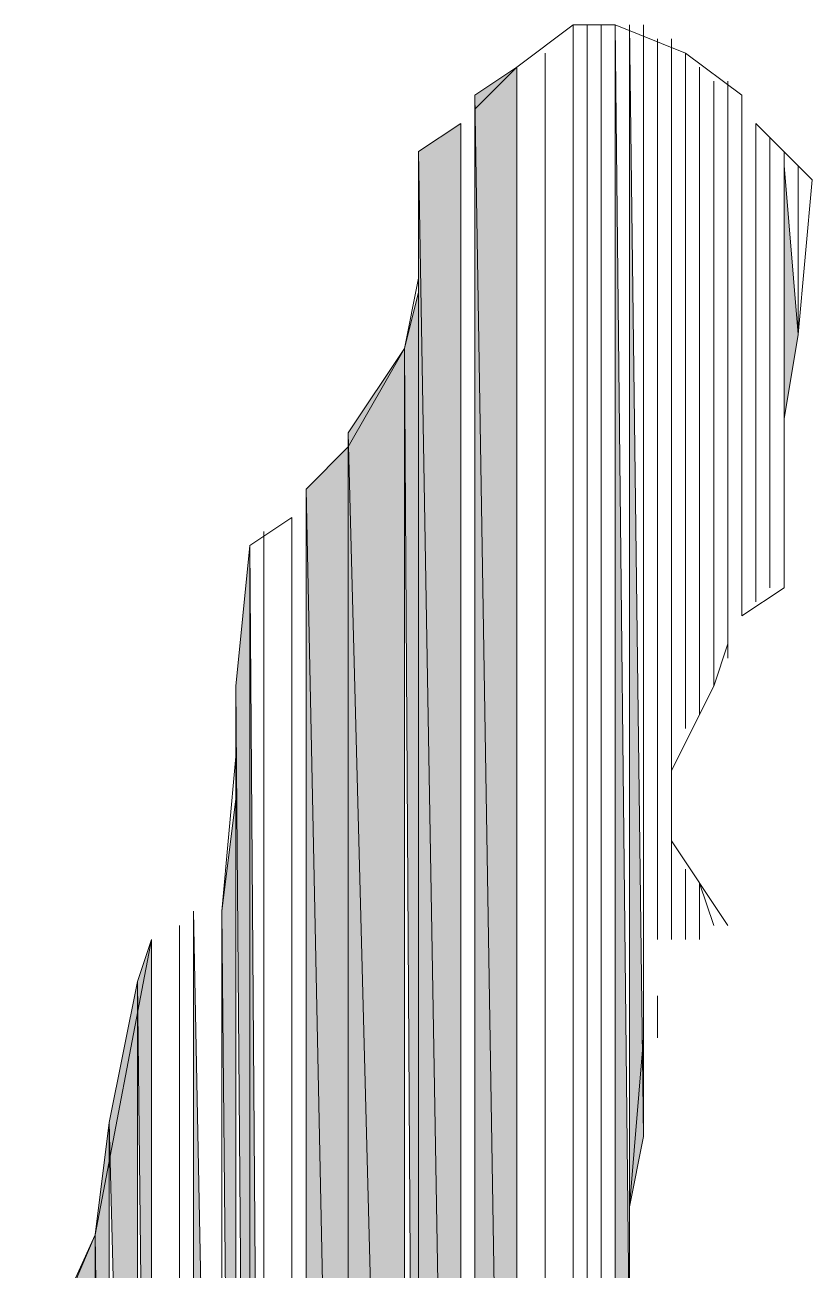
# Model space of a CAD drawing. Header units: millimetres. Extents: x -30643 to 86172, y -19411 to 63186.
# Drawn here: x 82264.8 to 82304.2, y -1691 to -1628.7 of the extents above; entities that cross this region are included whole.
import ezdxf

# ---------------------------------------------------------------- set-up
doc = ezdxf.new("R2010")
doc.units = ezdxf.units.MM

msp = doc.modelspace()

# ---------------------------------------------------------------- hatches: boundary and pattern name
h = msp.add_hatch(color=0)
h.dxf.hatch_style = 2
h.paths.add_polyline_path([(82294.388, -1700.474), (82294.388, -1697.659), (82294.388, -1628.699)])
h = msp.add_hatch(color=0)
h.dxf.hatch_style = 2
h.paths.add_polyline_path([(82294.388, -1697.659), (82295.091, -1695.548), (82294.388, -1628.699)])
h = msp.add_hatch(color=0)
h.dxf.hatch_style = 2
h.paths.add_polyline_path([(82295.091, -1695.548), (82295.091, -1692.03), (82295.091, -1628.699)])
h = msp.add_hatch(color=0)
h.dxf.hatch_style = 2
h.paths.add_polyline_path([(82295.091, -1692.03), (82295.091, -1688.512), (82295.091, -1628.699)])
h = msp.add_hatch(color=0)
h.dxf.hatch_style = 2
h.paths.add_polyline_path([(82295.091, -1687.808), (82295.795, -1684.289), (82295.091, -1628.699)])
h = msp.add_hatch(color=0)
h.dxf.hatch_style = 2
h.paths.add_polyline_path([(82289.462, -1761.694), (82289.462, -1630.81), (82287.351, -1632.217)])
h = msp.add_hatch(color=0)
h.dxf.hatch_style = 2
h.paths.add_polyline_path([(82287.351, -1760.287), (82289.462, -1761.694), (82287.351, -1632.217)])
h = msp.add_hatch(color=0)
h.dxf.hatch_style = 2
h.paths.add_polyline_path([(82286.647, -1758.879), (82286.647, -1633.624), (82284.536, -1635.032)])
h = msp.add_hatch(color=0)
h.dxf.hatch_style = 2
h.paths.add_polyline_path([(82284.536, -1757.472), (82286.647, -1758.879), (82284.536, -1635.032)])
h = msp.add_hatch(color=0)
h.dxf.hatch_style = 2
h.paths.add_polyline_path([(82302.832, -1656.846), (82302.832, -1648.402), (82302.832, -1635.032)])
h = msp.add_hatch(color=0)
h.dxf.hatch_style = 2
h.paths.add_polyline_path([(82302.832, -1648.402), (82303.536, -1644.18), (82302.832, -1635.735)])
h = msp.add_hatch(color=0)
h.dxf.hatch_style = 2
h.paths.add_polyline_path([(82284.536, -1757.472), (82284.536, -1642.069), (82283.833, -1644.883)])
h = msp.add_hatch(color=0)
h.dxf.hatch_style = 2
h.paths.add_polyline_path([(82283.833, -1756.768), (82283.833, -1644.883), (82281.018, -1649.105)])
h = msp.add_hatch(color=0)
h.dxf.hatch_style = 2
h.paths.add_polyline_path([(82281.018, -1754.657), (82283.833, -1756.768), (82281.018, -1649.105)])
h = msp.add_hatch(color=0)
h.dxf.hatch_style = 2
h.paths.add_polyline_path([(82281.018, -1753.954), (82281.018, -1649.809), (82278.907, -1651.92)])
h = msp.add_hatch(color=0)
h.dxf.hatch_style = 2
h.paths.add_polyline_path([(82278.907, -1752.546), (82281.018, -1753.954), (82278.907, -1651.92)])
h = msp.add_hatch(color=0)
h.dxf.hatch_style = 2
h.paths.add_polyline_path([(82276.092, -1747.62), (82276.092, -1654.735), (82275.388, -1661.772)])
h = msp.add_hatch(color=0)
h.dxf.hatch_style = 2
h.paths.add_polyline_path([(82276.092, -1747.62), (82276.796, -1749.731), (82276.092, -1654.735)])
h = msp.add_hatch(color=0)
h.dxf.hatch_style = 2
h.paths.add_polyline_path([(82275.388, -1746.917), (82275.388, -1661.772), (82275.388, -1665.29)])
h = msp.add_hatch(color=0)
h.dxf.hatch_style = 2
h.paths.add_polyline_path([(82275.388, -1746.917), (82275.388, -1665.29), (82275.388, -1667.401)])
h = msp.add_hatch(color=0)
h.dxf.hatch_style = 2
h.paths.add_polyline_path([(82297.202, -1674.438), (82297.202, -1668.808), (82297.202, -1665.994)])
h = msp.add_hatch(color=0)
h.dxf.hatch_style = 2
h.paths.add_polyline_path([(82275.388, -1746.213), (82275.388, -1667.401), (82274.685, -1673.031)])
h = msp.add_hatch(color=0)
h.dxf.hatch_style = 2
h.paths.add_polyline_path([(82273.277, -1740.584), (82274.685, -1745.51), (82273.277, -1673.031)])
h = msp.add_hatch(color=0)
h.dxf.hatch_style = 2
h.paths.add_polyline_path([(82271.166, -1739.176), (82271.166, -1674.438), (82270.463, -1676.549)])
h = msp.add_hatch(color=0)
h.dxf.hatch_style = 2
h.paths.add_polyline_path([(82295.795, -1683.586), (82295.795, -1680.771), (82295.795, -1675.845)])
h = msp.add_hatch(color=0)
h.dxf.hatch_style = 2
h.paths.add_polyline_path([(82270.463, -1738.473), (82270.463, -1676.549), (82269.055, -1683.586)])
h = msp.add_hatch(color=0)
h.dxf.hatch_style = 2
h.paths.add_polyline_path([(82269.055, -1738.473), (82269.055, -1683.586), (82268.352, -1689.215)])
h = msp.add_hatch(color=0)
h.dxf.hatch_style = 2
h.paths.add_polyline_path([(82268.352, -1737.769), (82268.352, -1689.215), (82266.241, -1694.141)])

# ---------------------------------------------------------------- linework, layer by layer
at = {"color": 0, "lineweight": 0}
for points in [[(82292.277, -1628.699), (82289.462, -1630.81)], [(82294.388, -1628.699), (82292.277, -1628.699)], [(82297.906, -1630.106), (82294.388, -1628.699)], [(82300.721, -1632.217), (82297.906, -1630.106)], [(82289.462, -1630.81), (82287.351, -1632.921)], [(82286.647, -1633.624), (82284.536, -1635.032)], [(82304.239, -1636.439), (82301.425, -1633.624)], [(82284.536, -1635.032), (82284.536, -1641.365)], [(82303.536, -1644.18), (82304.239, -1636.439)], [(82284.536, -1641.365), (82283.833, -1644.883)], [(82302.832, -1648.402), (82303.536, -1644.18)], [(82283.833, -1644.883), (82281.018, -1649.809)], [(82302.832, -1656.846), (82302.832, -1648.402)], [(82281.018, -1649.809), (82278.907, -1651.92)], [(82278.203, -1653.328), (82276.092, -1654.735)], [(82276.092, -1654.735), (82275.388, -1661.772)], [(82300.721, -1658.253), (82302.832, -1656.846)], [(82299.314, -1661.772), (82300.017, -1659.661)], [(82275.388, -1661.772), (82275.388, -1665.29)], [(82297.202, -1665.994), (82299.314, -1661.772)], [(82275.388, -1665.29), (82274.685, -1673.031)], [(82297.202, -1669.512), (82297.202, -1665.994)], [(82300.017, -1673.734), (82297.202, -1669.512)], [(82271.166, -1674.438), (82268.352, -1689.215)], [(82295.091, -1687.808), (82295.795, -1679.364)], [(82295.091, -1692.03), (82295.091, -1687.808)], [(82268.352, -1689.215), (82264.833, -1696.956)]]:
    msp.add_lwpolyline(points, dxfattribs=at)
for points in [[(82292.277, -1711.029), (82292.277, -1628.699)], [(82292.277, -1711.029), (82292.277, -1628.699)], [(82292.277, -1711.029), (82292.277, -1628.699)], [(82292.277, -1711.029), (82292.277, -1628.699)], [(82292.98, -1711.029), (82292.98, -1628.699)], [(82292.98, -1711.029), (82292.98, -1628.699)], [(82293.684, -1711.029), (82293.684, -1628.699)], [(82293.684, -1711.029), (82293.684, -1628.699)], [(82294.388, -1711.029), (82294.388, -1628.699)], [(82294.388, -1711.029), (82294.388, -1628.699)], [(82294.388, -1711.029), (82294.388, -1628.699)], [(82294.388, -1711.029), (82294.388, -1628.699)], [(82294.388, -1711.029), (82294.388, -1628.699)], [(82294.388, -1700.474), (82294.388, -1697.659), (82294.388, -1628.699)], [(82294.388, -1697.659), (82294.388, -1628.699)], [(82294.388, -1697.659), (82295.091, -1695.548), (82294.388, -1628.699)], [(82295.091, -1695.548), (82295.091, -1628.699)], [(82295.091, -1695.548), (82295.091, -1692.03), (82295.091, -1628.699)], [(82295.091, -1692.03), (82295.091, -1628.699)], [(82295.091, -1692.03), (82295.091, -1688.512), (82295.091, -1628.699)], [(82295.091, -1688.512), (82295.091, -1628.699)], [(82295.091, -1688.512), (82295.091, -1628.699)], [(82295.091, -1687.808), (82295.091, -1628.699)], [(82295.091, -1687.808), (82295.795, -1684.289), (82295.091, -1628.699)], [(82295.795, -1684.289), (82295.795, -1628.699)], [(82295.795, -1675.142), (82295.795, -1628.699)], [(82295.795, -1675.142), (82295.795, -1628.699)], [(82295.795, -1675.142), (82295.795, -1628.699)], [(82295.795, -1675.142), (82295.795, -1628.699)], [(82295.795, -1675.142), (82295.795, -1628.699)], [(82295.795, -1675.142), (82295.795, -1628.699)], [(82295.795, -1675.142), (82295.795, -1628.699)], [(82292.277, -1763.805), (82292.277, -1629.402)], [(82292.277, -1711.029), (82292.277, -1629.402)], [(82295.795, -1674.438), (82295.795, -1629.402)], [(82295.795, -1674.438), (82295.795, -1629.402)], [(82295.795, -1674.438), (82295.795, -1629.402)], [(82295.795, -1674.438), (82295.795, -1629.402)], [(82295.795, -1674.438), (82295.795, -1629.402)], [(82295.795, -1674.438), (82295.795, -1629.402)], [(82296.499, -1673.734), (82296.499, -1629.402)], [(82296.499, -1673.734), (82296.499, -1629.402)], [(82296.499, -1674.438), (82296.499, -1629.402)], [(82296.499, -1674.438), (82296.499, -1629.402)], [(82296.499, -1674.438), (82296.499, -1629.402)], [(82296.499, -1674.438), (82296.499, -1629.402)], [(82296.499, -1674.438), (82296.499, -1629.402)], [(82296.499, -1674.438), (82296.499, -1629.402)], [(82297.202, -1674.438), (82297.202, -1629.402)], [(82297.202, -1665.994), (82297.202, -1629.402)], [(82297.202, -1665.29), (82297.202, -1629.402)], [(82297.202, -1665.29), (82297.202, -1629.402)], [(82297.202, -1665.29), (82297.202, -1629.402)], [(82297.202, -1665.29), (82297.202, -1629.402)], [(82297.202, -1665.29), (82297.202, -1629.402)], [(82297.202, -1665.29), (82297.202, -1629.402)], [(82297.202, -1665.29), (82297.202, -1629.402)], [(82297.202, -1665.29), (82297.202, -1629.402)], [(82297.202, -1665.29), (82297.202, -1629.402)], [(82297.202, -1665.29), (82297.202, -1629.402)], [(82290.869, -1763.101), (82290.869, -1630.106)], [(82290.869, -1763.101), (82290.869, -1630.106)], [(82297.906, -1663.883), (82297.906, -1630.106)], [(82297.906, -1663.883), (82297.906, -1630.106)], [(82297.906, -1663.883), (82297.906, -1630.106)], [(82297.906, -1663.883), (82297.906, -1630.106)], [(82289.462, -1761.694), (82289.462, -1630.81), (82287.351, -1632.217)], [(82289.462, -1761.694), (82289.462, -1630.81)], [(82298.61, -1663.179), (82298.61, -1630.81)], [(82298.61, -1663.179), (82298.61, -1630.81)], [(82299.314, -1661.772), (82299.314, -1631.514)], [(82299.314, -1661.772), (82299.314, -1631.514)], [(82300.017, -1660.364), (82300.017, -1631.514)], [(82300.017, -1660.364), (82300.017, -1631.514)], [(82300.017, -1659.661), (82300.017, -1631.514)], [(82300.017, -1659.661), (82300.017, -1631.514)], [(82287.351, -1760.287), (82287.351, -1632.217)], [(82287.351, -1760.287), (82289.462, -1761.694), (82287.351, -1632.217)], [(82300.017, -1658.957), (82300.017, -1632.217)], [(82300.017, -1658.957), (82300.017, -1632.217)], [(82300.721, -1658.253), (82300.721, -1632.217)], [(82300.721, -1658.253), (82300.721, -1632.217)], [(82287.351, -1759.583), (82287.351, -1632.921)], [(82287.351, -1759.583), (82287.351, -1632.921)], [(82300.721, -1658.253), (82300.721, -1632.921)], [(82300.721, -1658.253), (82300.721, -1632.921)], [(82286.647, -1758.879), (82286.647, -1633.624), (82284.536, -1635.032)], [(82286.647, -1758.879), (82286.647, -1633.624)], [(82301.425, -1657.549), (82301.425, -1633.624)], [(82301.425, -1657.549), (82301.425, -1633.624)], [(82302.128, -1656.846), (82302.128, -1634.328)], [(82302.128, -1656.846), (82302.128, -1634.328)], [(82284.536, -1641.365), (82284.536, -1635.032)], [(82284.536, -1757.472), (82286.647, -1758.879), (82284.536, -1635.032)], [(82302.832, -1656.846), (82302.832, -1635.032)], [(82302.832, -1656.846), (82302.832, -1648.402), (82302.832, -1635.032)], [(82302.832, -1648.402), (82302.832, -1635.735)], [(82302.832, -1648.402), (82303.536, -1644.18), (82302.832, -1635.735)], [(82303.536, -1644.18), (82303.536, -1635.735)], [(82303.536, -1644.18), (82304.239, -1636.439)], [(82284.536, -1757.472), (82284.536, -1641.365)], [(82284.536, -1757.472), (82284.536, -1642.069), (82283.833, -1644.883)], [(82284.536, -1757.472), (82284.536, -1642.069)], [(82283.833, -1756.768), (82283.833, -1644.883), (82281.018, -1649.105)], [(82283.833, -1756.768), (82283.833, -1644.883)], [(82281.018, -1754.657), (82281.018, -1649.105)], [(82281.018, -1754.657), (82283.833, -1756.768), (82281.018, -1649.105)], [(82281.018, -1753.954), (82281.018, -1649.809), (82278.907, -1651.92)], [(82281.018, -1753.954), (82281.018, -1649.809)], [(82278.907, -1752.546), (82278.907, -1651.92)], [(82278.907, -1752.546), (82281.018, -1753.954), (82278.907, -1651.92)], [(82278.203, -1751.139), (82278.203, -1653.328)], [(82278.203, -1751.139), (82278.203, -1653.328)], [(82276.796, -1749.731), (82276.796, -1654.031)], [(82276.796, -1749.731), (82276.796, -1654.031)], [(82276.092, -1747.62), (82276.092, -1654.735), (82275.388, -1661.772)], [(82276.092, -1747.62), (82276.796, -1749.731), (82276.092, -1654.735)], [(82275.388, -1746.917), (82275.388, -1661.772), (82275.388, -1665.29)], [(82275.388, -1746.917), (82275.388, -1661.772)], [(82275.388, -1746.917), (82275.388, -1665.29), (82275.388, -1667.401)], [(82275.388, -1746.917), (82275.388, -1665.29)], [(82297.202, -1674.438), (82297.202, -1665.994)], [(82297.202, -1674.438), (82297.202, -1668.808), (82297.202, -1665.994)], [(82275.388, -1746.213), (82275.388, -1667.401), (82274.685, -1673.031)], [(82275.388, -1746.213), (82275.388, -1667.401)], [(82297.202, -1674.438), (82297.202, -1668.808)], [(82297.202, -1674.438), (82297.202, -1669.512)], [(82297.202, -1674.438), (82297.202, -1669.512)], [(82297.202, -1674.438), (82297.202, -1669.512)], [(82297.202, -1674.438), (82297.202, -1669.512)], [(82297.202, -1674.438), (82297.202, -1669.512)], [(82297.202, -1674.438), (82297.202, -1669.512)], [(82297.202, -1674.438), (82297.202, -1670.216)], [(82297.202, -1674.438), (82297.202, -1670.216)], [(82297.906, -1674.438), (82297.906, -1670.919)], [(82297.906, -1674.438), (82297.906, -1670.919)], [(82297.906, -1674.438), (82297.906, -1670.919)], [(82297.906, -1674.438), (82297.906, -1670.919)], [(82298.61, -1674.438), (82298.61, -1671.623)], [(82298.61, -1674.438), (82298.61, -1671.623)], [(82299.314, -1673.734), (82298.61, -1671.623)], [(82273.277, -1740.584), (82273.277, -1673.031)], [(82273.277, -1740.584), (82274.685, -1745.51), (82273.277, -1673.031)], [(82274.685, -1745.51), (82274.685, -1673.031)], [(82274.685, -1745.51), (82274.685, -1673.031)], [(82272.574, -1739.88), (82272.574, -1673.734)], [(82272.574, -1739.88), (82272.574, -1673.734)], [(82273.277, -1739.88), (82273.277, -1673.734)], [(82273.277, -1739.88), (82273.277, -1673.734)], [(82271.166, -1739.176), (82271.166, -1674.438), (82270.463, -1676.549)], [(82271.166, -1739.176), (82271.166, -1674.438)], [(82295.795, -1684.289), (82295.795, -1675.142)], [(82295.795, -1683.586), (82295.795, -1675.845)], [(82295.795, -1683.586), (82295.795, -1680.771), (82295.795, -1675.845)], [(82270.463, -1738.473), (82270.463, -1676.549), (82269.055, -1683.586)], [(82270.463, -1738.473), (82270.463, -1676.549)], [(82295.795, -1680.771), (82295.795, -1676.549)], [(82295.795, -1680.771), (82295.795, -1676.549)], [(82295.795, -1680.067), (82295.795, -1676.549)], [(82295.795, -1680.067), (82295.795, -1676.549)], [(82295.795, -1679.364), (82295.795, -1676.549)], [(82295.795, -1679.364), (82295.795, -1676.549)], [(82295.795, -1679.364), (82295.795, -1676.549)], [(82295.795, -1679.364), (82295.795, -1676.549)], [(82295.795, -1679.364), (82295.795, -1676.549)], [(82295.795, -1679.364), (82295.795, -1676.549)], [(82296.499, -1679.364), (82296.499, -1677.253)], [(82296.499, -1679.364), (82296.499, -1677.253)], [(82296.499, -1679.364), (82296.499, -1677.253)], [(82296.499, -1679.364), (82296.499, -1677.253)], [(82296.499, -1679.364), (82296.499, -1677.253)], [(82296.499, -1679.364), (82296.499, -1677.253)], [(82269.055, -1738.473), (82269.055, -1683.586), (82268.352, -1689.215)], [(82269.055, -1738.473), (82269.055, -1683.586)], [(82268.352, -1737.769), (82268.352, -1689.215), (82266.241, -1694.141)], [(82268.352, -1737.769), (82268.352, -1689.215)]]:
    msp.add_lwpolyline(points, close=True, dxfattribs=at)

doc.saveas('drawing.dxf')
